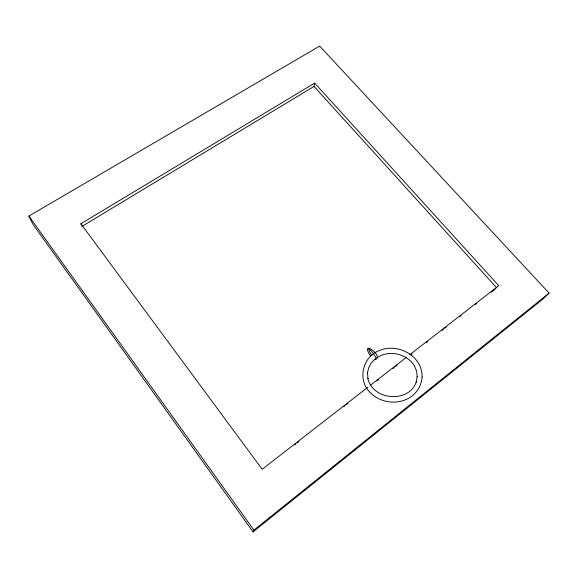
<?xml version="1.0" encoding="UTF-8"?>
<svg xmlns="http://www.w3.org/2000/svg" width="578" height="578" viewBox="0 0 578 578"><rect width="100%" height="100%" fill="white"/><g stroke="black" fill="none" stroke-linecap="round" stroke-linejoin="round"><path stroke-width="0.87" d="M81.874 226.453L314.042 86.411L314.656 83.095L498.742 285.662L409.672 354.798M368.995 349.105L369.378 351.46L371.827 355.333M253.048 531.912L253.908 530.12L549.1 293.125L319.685 46.088L28.9 216.042L32.895 224.221L253.048 531.912L542.251 299.57L549.1 293.125M374.978 359.148L371.343 362.782L368.706 367.622L367.449 373.251L367.529 372.868L367.948 378.662L367.868 378.287C372.304 400.359 408.957 403.61 416.283 381.942L416.16 382.304L417.215 376.574L417.258 376.964L416.601 371.148L414.477 365.925C407.013 353.613 389.03 349.56 377.109 357.666M368.829 349.408C369.985 348.043 377.181 358.483 375.982 358.562M367.637 387.426L262.174 469.285L80.891 223.744L314.656 83.095M370.484 385.215L406.11 357.565M294.578 444.923L296.001 443.817M297.424 442.712L298.848 441.606M343.708 406.768L345.131 405.662M346.554 404.557L347.978 403.451M377.167 380.786L378.59 379.681M392.83 368.62L394.254 367.514M395.677 366.409L397.1 365.303M410.626 354.798L412.049 353.693M426.289 342.638L427.713 341.533M441.953 330.471L443.377 329.366M444.8 328.261L446.223 327.155M459.756 316.65L461.179 315.545M475.419 304.483L476.843 303.378M491.083 292.324L495.353 289.007M376.148 358.548L375.657 358.519M374.927 359.726C385.085 356.294 358.577 338.065 370.679 356.25M314.042 86.411L496.777 287.902M28.9 216.042L253.908 530.12M80.891 223.744L81.382 225.095M422.085 376.935C421.781 384.283 418.017 390.959 412.511 395.684L412.302 395.865C399.954 405.438 381.061 403.74 370.26 392.592L370.079 392.383C357.153 380.042 362.514 356.698 379.125 350.665C397.433 342.436 422.691 355.831 422.085 376.935"/></g></svg>
